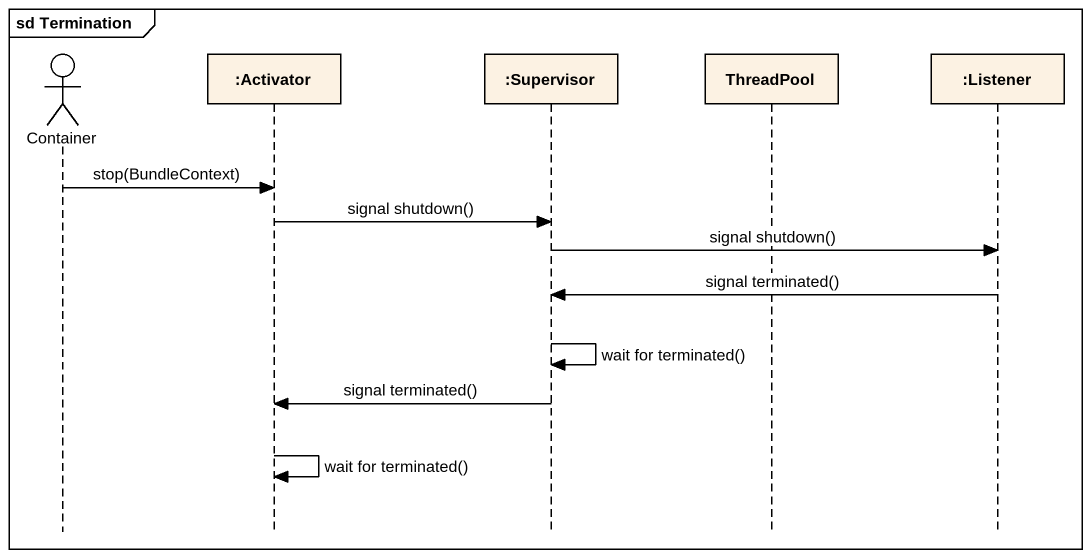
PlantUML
@startuml
mainframe sd Termination
hide footbox
actor Container
participant ":Activator" as Activator
participant ":Supervisor" as Supervisor
participant ThreadPool
participant ":Listener" as Listener

Container -> Activator : stop(BundleContext)
Activator -> Supervisor : signal shutdown()
Supervisor -> Listener : signal shutdown()
Listener -> Supervisor : signal terminated()
Supervisor -> Supervisor : wait for terminated()
Supervisor -> Activator : signal terminated()
Activator -> Activator : wait for terminated()
@enduml
